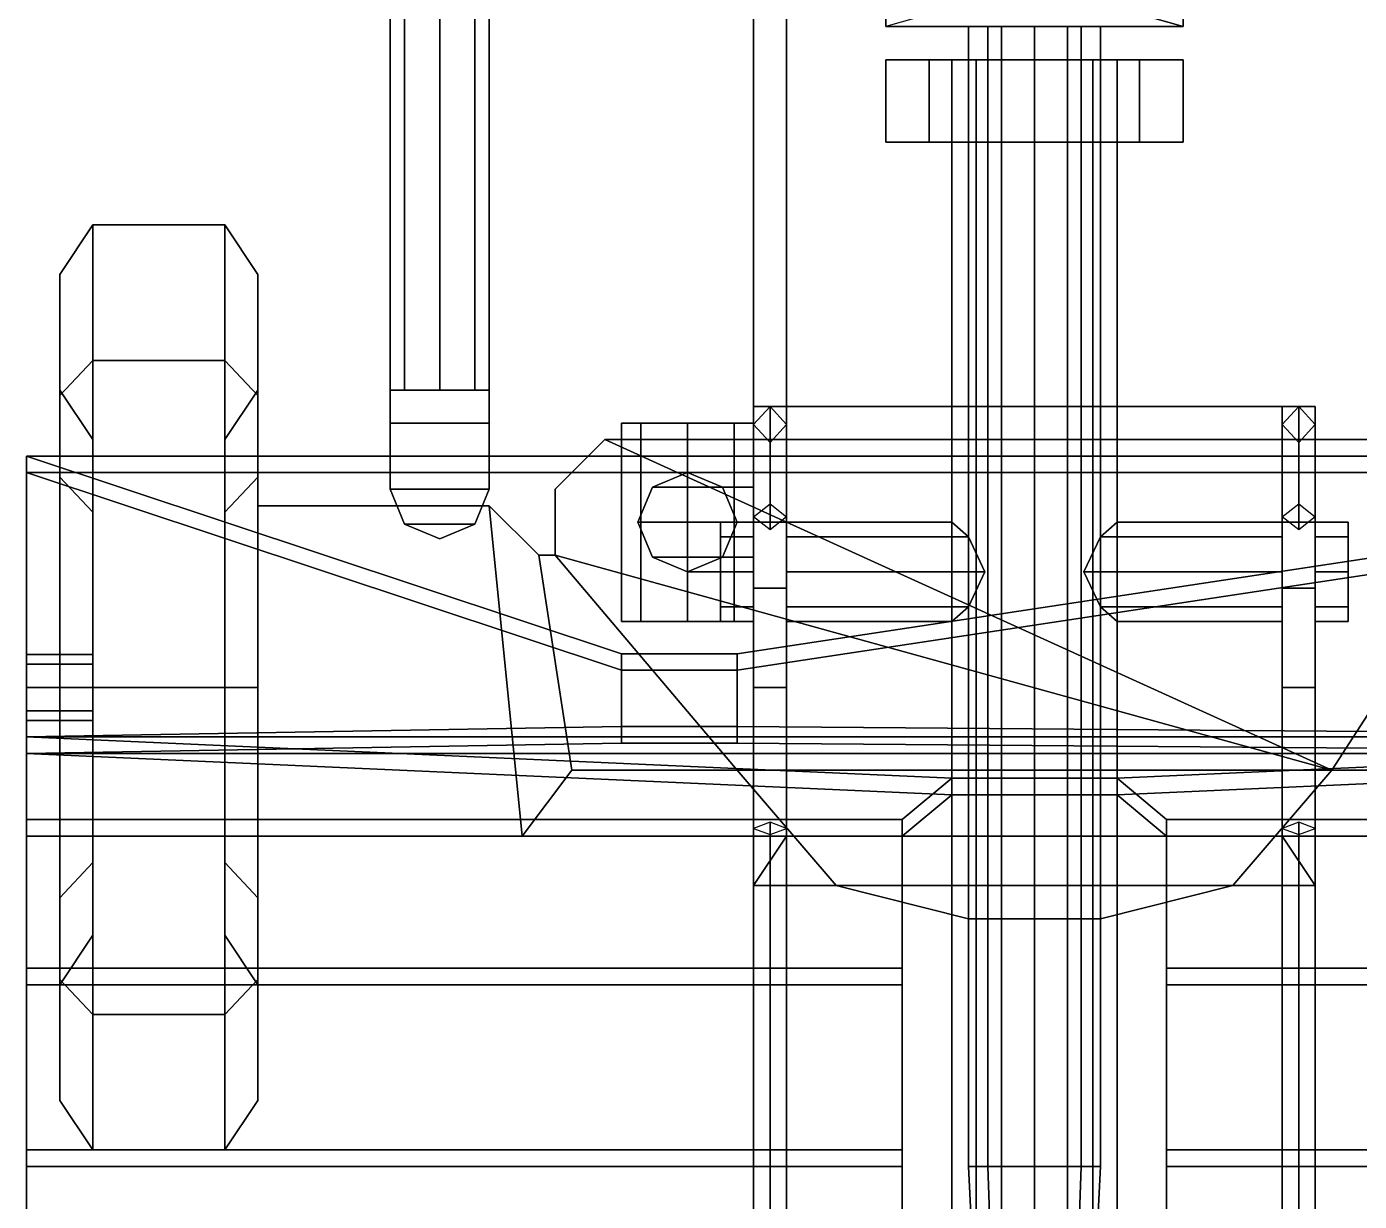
# Model space of a CAD drawing. Header units: millimetres. Extents: x -0.65 to 1, y -1.13 to 8.58.
# Drawn here: x -0.61 to 0.197, y -0.311 to 0.4 of the extents above; entities that cross this region are included whole.
import ezdxf

# ---------------------------------------------------------------- set-up
doc = ezdxf.new("R2010")
doc.units = ezdxf.units.MM
for name, color, linetype in [('gun', 1, 'Continuous'), ('sleeve', 5, 'Continuous'), ('trail2', 3, 'Continuous'), ('turret', 2, 'Continuous'), ('wheels', 2, 'Continuous')]:
    doc.layers.add(name, color=color, linetype=linetype)

msp = doc.modelspace()

# ---------------------------------------------------------------- linework, layer by layer
for points in [[(-0.29, 0.08, 0.24), (-0.29, 0.12, 0.24), (-0.26, 0.15, 0.24), (0.18, -0.05, 0.24)], [(0.18, -0.05, 0.38), (-0.26, 0.15, 0.38), (-0.29, 0.12, 0.38), (-0.29, 0.08, 0.38)], [(-0.26, 0.15, 0.24), (-0.29, 0.12, 0.24), (-0.29, 0.12, 0.38), (-0.26, 0.15, 0.38)], [(0.18, -0.05, 0.38), (0.29, 0.12, 0.38), (0.26, 0.15, 0.38), (-0.26, 0.15, 0.38)], [(-0.26, 0.15, 0.24), (0.26, 0.15, 0.24), (0.29, 0.12, 0.24), (0.18, -0.05, 0.24)], [(0.26, 0.15, 0.24), (-0.26, 0.15, 0.24), (-0.26, 0.15, 0.38), (0.26, 0.15, 0.38)], [(-0.29, 0.12, 0.24), (-0.29, 0.08, 0.24), (-0.29, 0.08, 0.38), (-0.29, 0.12, 0.38)], [(0.28, -0.05, 0.38), (0.29, 0.08, 0.38), (0.29, 0.12, 0.38), (0.18, -0.05, 0.38)], [(0.18, -0.05, 0.24), (0.29, 0.12, 0.24), (0.29, 0.08, 0.24), (0.28, -0.05, 0.24)], [(-0.47, -0.09, 0.24), (-0.47, 0.11, 0.24), (-0.33, 0.11, 0.24), (-0.31, -0.09, 0.24)], [(-0.31, -0.09, 0.38), (-0.33, 0.11, 0.38), (-0.47, 0.11, 0.38), (-0.47, -0.09, 0.38)], [(-0.33, 0.11, 0.24), (-0.47, 0.11, 0.24), (-0.47, 0.11, 0.38), (-0.33, 0.11, 0.38)], [(-0.47, 0.11, 0.24), (-0.47, -0.09, 0.24), (-0.47, -0.09, 0.38), (-0.47, 0.11, 0.38)], [(-0.31, -0.09, 0.24), (-0.33, 0.11, 0.24), (-0.3, 0.08, 0.24), (-0.28, -0.05, 0.24)], [(-0.28, -0.05, 0.38), (-0.3, 0.08, 0.38), (-0.33, 0.11, 0.38), (-0.31, -0.09, 0.38)], [(-0.3, 0.08, 0.24), (-0.33, 0.11, 0.24), (-0.33, 0.11, 0.38), (-0.3, 0.08, 0.38)], [(-0.28, -0.05, 0.24), (-0.3, 0.08, 0.24), (-0.29, 0.08, 0.24), (-0.18, -0.05, 0.24)], [(-0.18, -0.05, 0.38), (-0.29, 0.08, 0.38), (-0.3, 0.08, 0.38), (-0.28, -0.05, 0.38)], [(-0.29, 0.08, 0.24), (-0.3, 0.08, 0.24), (-0.3, 0.08, 0.38), (-0.29, 0.08, 0.38)], [(-0.18, -0.05, 0.24), (-0.29, 0.08, 0.24), (0.18, -0.05, 0.24)], [(0.18, -0.05, 0.38), (0.18, -0.05, 0.38), (-0.29, 0.08, 0.38), (-0.18, -0.05, 0.38)], [(-0.31, -0.09, 0.24), (-0.28, -0.05, 0.24), (-0.28, -0.05, 0.38), (-0.31, -0.09, 0.38)], [(-0.28, -0.05, 0.24), (-0.18, -0.05, 0.24), (-0.18, -0.05, 0.38), (-0.28, -0.05, 0.38)], [(-0.12, -0.12, 0.24), (-0.18, -0.05, 0.24), (0.18, -0.05, 0.24), (0.12, -0.12, 0.24)], [(0.12, -0.12, 0.38), (0.18, -0.05, 0.38), (-0.18, -0.05, 0.38), (-0.12, -0.12, 0.38)], [(-0.18, -0.05, 0.24), (-0.12, -0.12, 0.24), (-0.12, -0.12, 0.38), (-0.18, -0.05, 0.38)], [(0.12, -0.12, 0.24), (0.18, -0.05, 0.24), (0.18, -0.05, 0.38), (0.12, -0.12, 0.38)], [(0.18, -0.05, 0.24), (0.28, -0.05, 0.24), (0.28, -0.05, 0.38), (0.18, -0.05, 0.38)], [(-0.47, -0.09, 0.24), (-0.31, -0.09, 0.24), (-0.31, -0.09, 0.38), (-0.47, -0.09, 0.38)], [(-0.04, -0.14, 0.24), (-0.12, -0.12, 0.24), (0.12, -0.12, 0.24), (0.04, -0.14, 0.24)], [(0.04, -0.14, 0.38), (0.12, -0.12, 0.38), (-0.12, -0.12, 0.38), (-0.04, -0.14, 0.38)], [(-0.12, -0.12, 0.24), (-0.04, -0.14, 0.24), (-0.04, -0.14, 0.38), (-0.12, -0.12, 0.38)], [(0.04, -0.14, 0.24), (0.12, -0.12, 0.24), (0.12, -0.12, 0.38), (0.04, -0.14, 0.38)], [(-0.04, -0.14, 0.24), (0.04, -0.14, 0.24), (0.04, -0.14, 0.38), (-0.04, -0.14, 0.38)]]:
    msp.add_3dface(points)
at = {"layer": 'gun'}
for points in [[(-0.09, 0.56, 0.58), (-0.09, 0.4, 0.48), (-0.09, 0.4, 0.69), (-0.09, 0.51, 0.69)], [(-0.09, 0.56, 0.48), (-0.09, 0.4, 0.48), (-0.09, 0.4, 0.48), (-0.09, 0.56, 0.58)], [(0.09, 0.4, 0.48), (-0.09, 0.4, 0.48), (-0.09, 0.56, 0.48), (0.09, 0.56, 0.48)], [(0.09, 0.56, 0.58), (0.09, 0.51, 0.69), (0.09, 0.4, 0.69), (0.09, 0.4, 0.48)], [(0.09, 0.56, 0.48), (0.09, 0.56, 0.48), (0.09, 0.56, 0.58), (0.09, 0.4, 0.48)], [(0.09, 0.51, 0.69), (0.02, 0.51, 0.69), (0.02, 0.42, 0.69), (0.09, 0.4, 0.69)], [(0.02, 0.42, 0.69), (-0.02, 0.42, 0.69), (-0.09, 0.4, 0.69), (0.09, 0.4, 0.69)], [(0.09, 0.4, 0.69), (-0.09, 0.4, 0.69), (-0.09, 0.4, 0.48), (0.09, 0.4, 0.48)], [(-0.02828, 0.4, 0.62828), (-0.04, 0.4, 0.6), (-0.04, -0.29, 0.6), (-0.02828, -0.29, 0.62828)], [(-0.04, 0.4, 0.6), (-0.02828, 0.4, 0.57172), (-0.02828, -0.29, 0.57172), (-0.04, -0.29, 0.6)], [(0, 0.4, 0.64), (-0.02828, 0.4, 0.62828), (-0.02828, -0.29, 0.62828), (0, -0.29, 0.64)], [(-0.02828, 0.4, 0.57172), (0, 0.4, 0.56), (0, -0.29, 0.56), (-0.02828, -0.29, 0.57172)], [(0, 0.4, 0.53), (-0.02, 0.4, 0.51), (-0.02, -0.54, 0.51), (0, -0.54, 0.53)], [(-0.02, 0.4, 0.51), (0, 0.4, 0.49), (0, -0.54, 0.49), (-0.02, -0.54, 0.51)], [(0.02828, 0.4, 0.62828), (0, 0.4, 0.64), (0, -0.29, 0.64), (0.02828, -0.29, 0.62828)], [(0, 0.4, 0.56), (0.02828, 0.4, 0.57172), (0.02828, -0.29, 0.57172), (0, -0.29, 0.56)], [(0.02, 0.4, 0.51), (0, 0.4, 0.53), (0, -0.54, 0.53), (0.02, -0.54, 0.51)], [(0, 0.4, 0.49), (0.02, 0.4, 0.51), (0.02, -0.54, 0.51), (0, -0.54, 0.49)], [(0.04, 0.4, 0.6), (0.02828, 0.4, 0.62828), (0.02828, -0.29, 0.62828), (0.04, -0.29, 0.6)], [(0.02828, 0.4, 0.57172), (0.04, 0.4, 0.6), (0.04, -0.29, 0.6), (0.02828, -0.29, 0.57172)], [(-0.02121, -0.49, 0.57879), (-0.03, -0.49, 0.6), (-0.04, -0.29, 0.6), (-0.02828, -0.29, 0.57172)], [(-0.03, -0.49, 0.6), (-0.02121, -0.49, 0.62121), (-0.02828, -0.29, 0.62828), (-0.04, -0.29, 0.6)], [(0, -0.49, 0.57), (-0.02121, -0.49, 0.57879), (-0.02828, -0.29, 0.57172), (0, -0.29, 0.56)], [(-0.02121, -0.49, 0.62121), (0, -0.49, 0.63), (0, -0.29, 0.64), (-0.02828, -0.29, 0.62828)], [(0.02121, -0.49, 0.57879), (0, -0.49, 0.57), (0, -0.29, 0.56), (0.02828, -0.29, 0.57172)], [(0, -0.49, 0.63), (0.02121, -0.49, 0.62121), (0.02828, -0.29, 0.62828), (0, -0.29, 0.64)], [(0.03, -0.49, 0.6), (0.02121, -0.49, 0.57879), (0.02828, -0.29, 0.57172), (0.04, -0.29, 0.6)], [(0.02121, -0.49, 0.62121), (0.03, -0.49, 0.6), (0.04, -0.29, 0.6), (0.02828, -0.29, 0.62828)]]:
    msp.add_3dface(points, dxfattribs=at)
at = {"layer": 'sleeve'}
for points in [[(-0.06364, 0.38, 0.66364), (-0.09, 0.38, 0.6), (-0.09, 0.33, 0.6), (-0.06364, 0.33, 0.66364)], [(-0.09, 0.38, 0.6), (-0.06364, 0.38, 0.53636), (-0.06364, 0.33, 0.53636), (-0.09, 0.33, 0.6)], [(-0.06364, 0.38, 0.53636), (-0.09, 0.38, 0.6), (-0.04, 0.38, 0.6), (-0.02828, 0.38, 0.57172)], [(-0.09, 0.38, 0.6), (-0.06364, 0.38, 0.66364), (-0.02828, 0.38, 0.62828), (-0.04, 0.38, 0.6)], [(0, 0.38, 0.69), (-0.06364, 0.38, 0.66364), (-0.06364, 0.33, 0.66364), (0, 0.33, 0.69)], [(-0.06364, 0.38, 0.53636), (-0.05, 0.38, 0.51), (-0.05, 0.33, 0.51), (-0.06364, 0.33, 0.53636)], [(-0.05, 0.38, 0.51), (-0.06364, 0.38, 0.53636), (-0.02828, 0.38, 0.57172), (0, 0.38, 0.56)], [(-0.06364, 0.38, 0.66364), (0, 0.38, 0.69), (0, 0.38, 0.64), (-0.02828, 0.38, 0.62828)], [(-0.05, 0.38, 0.51), (-0.03536, 0.38, 0.47464), (-0.03536, -0.55, 0.47464), (-0.05, -0.55, 0.51)], [(-0.03536, 0.38, 0.47464), (-0.05, 0.38, 0.51), (0.03536, 0.38, 0.47464), (0, 0.38, 0.46)], [(-0.05, 0.38, 0.51), (0, 0.38, 0.56), (0.05, 0.38, 0.51), (0.03536, 0.38, 0.47464)], [(-0.03536, 0.38, 0.47464), (0, 0.38, 0.46), (0, -0.55, 0.46), (-0.03536, -0.55, 0.47464)], [(0, 0.38, 0.46), (0.03536, 0.38, 0.47464), (0.03536, -0.55, 0.47464), (0, -0.55, 0.46)], [(0.06364, 0.38, 0.66364), (0, 0.38, 0.69), (0, 0.33, 0.69), (0.06364, 0.33, 0.66364)], [(0.06364, 0.38, 0.53636), (0.05, 0.38, 0.51), (0, 0.38, 0.56), (0.02828, 0.38, 0.57172)], [(0, 0.38, 0.69), (0.06364, 0.38, 0.66364), (0.02828, 0.38, 0.62828), (0, 0.38, 0.64)], [(0.09, 0.38, 0.6), (0.06364, 0.38, 0.53636), (0.02828, 0.38, 0.57172), (0.04, 0.38, 0.6)], [(0.06364, 0.38, 0.66364), (0.09, 0.38, 0.6), (0.04, 0.38, 0.6), (0.02828, 0.38, 0.62828)], [(0.03536, 0.38, 0.47464), (0.05, 0.38, 0.51), (0.05, -0.55, 0.51), (0.03536, -0.55, 0.47464)], [(0.05, 0.38, 0.51), (0.06364, 0.38, 0.53636), (0.06364, 0.33, 0.53636), (0.05, 0.33, 0.51)], [(0.09, 0.38, 0.6), (0.06364, 0.38, 0.66364), (0.06364, 0.33, 0.66364), (0.09, 0.33, 0.6)], [(0.06364, 0.38, 0.53636), (0.09, 0.38, 0.6), (0.09, 0.33, 0.6), (0.06364, 0.33, 0.53636)], [(-0.06364, 0.33, 0.66364), (-0.09, 0.33, 0.6), (-0.04, 0.33, 0.6), (-0.02828, 0.33, 0.62828)], [(-0.09, 0.33, 0.6), (-0.06364, 0.33, 0.53636), (-0.02828, 0.33, 0.57172), (-0.04, 0.33, 0.6)], [(0, 0.33, 0.69), (-0.06364, 0.33, 0.66364), (-0.02828, 0.33, 0.62828), (0, 0.33, 0.64)], [(-0.03536, 0.33, 0.54536), (-0.03536, 0.33, 0.54536), (-0.02828, 0.33, 0.57172), (-0.06364, 0.33, 0.53636)], [(-0.05, 0.33, 0.51), (-0.05, 0.33, 0.51), (-0.03536, 0.33, 0.54536), (-0.06364, 0.33, 0.53636)], [(-0.03536, 0.33, 0.54536), (-0.05, 0.33, 0.51), (-0.05, -0.55, 0.51), (-0.03536, -0.55, 0.54536)], [(0, 0.33, 0.56), (-0.03536, 0.33, 0.54536), (-0.03536, -0.55, 0.54536), (0, -0.55, 0.56)], [(-0.03536, 0.33, 0.54536), (-0.03536, 0.33, 0.54536), (0, 0.33, 0.56), (-0.02828, 0.33, 0.57172)], [(0.03536, 0.33, 0.54536), (0, 0.33, 0.56), (0, -0.55, 0.56), (0.03536, -0.55, 0.54536)], [(0.06364, 0.33, 0.66364), (0, 0.33, 0.69), (0, 0.33, 0.64), (0.02828, 0.33, 0.62828)], [(0.03536, 0.33, 0.54536), (0.03536, 0.33, 0.54536), (0.02828, 0.33, 0.57172), (0, 0.33, 0.56)], [(0.09, 0.33, 0.6), (0.06364, 0.33, 0.66364), (0.02828, 0.33, 0.62828), (0.04, 0.33, 0.6)], [(0.06364, 0.33, 0.53636), (0.09, 0.33, 0.6), (0.04, 0.33, 0.6), (0.02828, 0.33, 0.57172)], [(0.06364, 0.33, 0.53636), (0.06364, 0.33, 0.53636), (0.02828, 0.33, 0.57172), (0.03536, 0.33, 0.54536)], [(0.05, 0.33, 0.51), (0.03536, 0.33, 0.54536), (0.03536, -0.55, 0.54536), (0.05, -0.55, 0.51)], [(0.05, 0.33, 0.51), (0.05, 0.33, 0.51), (0.06364, 0.33, 0.53636), (0.03536, 0.33, 0.54536)], [(-0.17, 0.09121, 0.53121), (-0.17, 0.1, 0.51), (-0.19, 0.1, 0.51), (-0.19, 0.09121, 0.53121)], [(-0.17, 0.1, 0.51), (-0.17, 0.09121, 0.48879), (-0.19, 0.09121, 0.48879), (-0.19, 0.1, 0.51)], [(-0.19, 0.09121, 0.48879), (-0.19, 0.07, 0.54), (-0.19, 0.09121, 0.53121), (-0.19, 0.1, 0.51)], [(-0.04, 0.09121, 0.53121), (-0.05, 0.1, 0.51), (-0.15, 0.1, 0.51), (-0.15, 0.09121, 0.53121)], [(-0.05, 0.1, 0.51), (-0.04, 0.09121, 0.48879), (-0.15, 0.09121, 0.48879), (-0.15, 0.1, 0.51)], [(0.05, 0.1, 0.51), (0.04, 0.09121, 0.53121), (0.15, 0.09121, 0.53121), (0.15, 0.1, 0.51)], [(0.04, 0.09121, 0.48879), (0.05, 0.1, 0.51), (0.15, 0.1, 0.51), (0.15, 0.09121, 0.48879)], [(0.17, 0.1, 0.51), (0.17, 0.09121, 0.53121), (0.19, 0.09121, 0.53121), (0.19, 0.1, 0.51)], [(0.17, 0.09121, 0.48879), (0.17, 0.1, 0.51), (0.19, 0.1, 0.51), (0.19, 0.09121, 0.48879)], [(0.19, 0.09121, 0.53121), (0.19, 0.07, 0.48), (0.19, 0.09121, 0.48879), (0.19, 0.1, 0.51)], [(-0.17, 0.07, 0.54), (-0.17, 0.09121, 0.53121), (-0.19, 0.09121, 0.53121), (-0.19, 0.07, 0.54)], [(-0.17, 0.09121, 0.48879), (-0.17, 0.07, 0.48), (-0.19, 0.07, 0.48), (-0.19, 0.09121, 0.48879)], [(-0.19, 0.07, 0.48), (-0.19, 0.04879, 0.53121), (-0.19, 0.07, 0.54), (-0.19, 0.09121, 0.48879)], [(-0.03, 0.07, 0.54), (-0.04, 0.09121, 0.53121), (-0.15, 0.09121, 0.53121), (-0.15, 0.07, 0.54)], [(-0.04, 0.09121, 0.48879), (-0.03, 0.07, 0.48), (-0.15, 0.07, 0.48), (-0.15, 0.09121, 0.48879)], [(0.04, 0.09121, 0.53121), (0.03, 0.07, 0.54), (0.15, 0.07, 0.54), (0.15, 0.09121, 0.53121)], [(0.03, 0.07, 0.48), (0.04, 0.09121, 0.48879), (0.15, 0.09121, 0.48879), (0.15, 0.07, 0.48)], [(0.17, 0.09121, 0.53121), (0.17, 0.07, 0.54), (0.19, 0.07, 0.54), (0.19, 0.09121, 0.53121)], [(0.17, 0.07, 0.48), (0.17, 0.09121, 0.48879), (0.19, 0.09121, 0.48879), (0.19, 0.07, 0.48)], [(0.19, 0.07, 0.54), (0.19, 0.04879, 0.48879), (0.19, 0.07, 0.48), (0.19, 0.09121, 0.53121)], [(-0.17, 0.04879, 0.53121), (-0.17, 0.07, 0.54), (-0.19, 0.07, 0.54), (-0.19, 0.04879, 0.53121)], [(-0.17, 0.07, 0.48), (-0.17, 0.04879, 0.48879), (-0.19, 0.04879, 0.48879), (-0.19, 0.07, 0.48)], [(-0.19, 0.04879, 0.48879), (-0.19, 0.04, 0.51), (-0.19, 0.04879, 0.53121), (-0.19, 0.07, 0.48)], [(-0.04, 0.04879, 0.53121), (-0.03, 0.07, 0.54), (-0.15, 0.07, 0.54), (-0.15, 0.04879, 0.53121)], [(-0.03, 0.07, 0.48), (-0.04, 0.04879, 0.48879), (-0.15, 0.04879, 0.48879), (-0.15, 0.07, 0.48)], [(0.03, 0.07, 0.54), (0.04, 0.04879, 0.53121), (0.15, 0.04879, 0.53121), (0.15, 0.07, 0.54)], [(0.04, 0.04879, 0.48879), (0.03, 0.07, 0.48), (0.15, 0.07, 0.48), (0.15, 0.04879, 0.48879)], [(0.17, 0.07, 0.54), (0.17, 0.04879, 0.53121), (0.19, 0.04879, 0.53121), (0.19, 0.07, 0.54)], [(0.17, 0.04879, 0.48879), (0.17, 0.07, 0.48), (0.19, 0.07, 0.48), (0.19, 0.04879, 0.48879)], [(0.19, 0.04879, 0.53121), (0.19, 0.04, 0.51), (0.19, 0.04879, 0.48879), (0.19, 0.07, 0.54)], [(-0.17, 0.04, 0.51), (-0.17, 0.04879, 0.53121), (-0.19, 0.04879, 0.53121), (-0.19, 0.04, 0.51)], [(-0.17, 0.04879, 0.48879), (-0.17, 0.04, 0.51), (-0.19, 0.04, 0.51), (-0.19, 0.04879, 0.48879)], [(-0.05, 0.04, 0.51), (-0.04, 0.04879, 0.53121), (-0.15, 0.04879, 0.53121), (-0.15, 0.04, 0.51)], [(-0.04, 0.04879, 0.48879), (-0.05, 0.04, 0.51), (-0.15, 0.04, 0.51), (-0.15, 0.04879, 0.48879)], [(0.04, 0.04879, 0.53121), (0.05, 0.04, 0.51), (0.15, 0.04, 0.51), (0.15, 0.04879, 0.53121)], [(0.05, 0.04, 0.51), (0.04, 0.04879, 0.48879), (0.15, 0.04879, 0.48879), (0.15, 0.04, 0.51)], [(0.17, 0.04879, 0.53121), (0.17, 0.04, 0.51), (0.19, 0.04, 0.51), (0.19, 0.04879, 0.53121)], [(0.17, 0.04, 0.51), (0.17, 0.04879, 0.48879), (0.19, 0.04879, 0.48879), (0.19, 0.04, 0.51)]]:
    msp.add_3dface(points, dxfattribs=at)
at = {"layer": 'trail2'}
for points in [[(-0.39, 1.77, 0.31), (-0.38121, 1.77, 0.28879), (-0.38121, 0.18, 0.28879), (-0.39, 0.18, 0.31)], [(-0.38121, 1.77, 0.33121), (-0.39, 1.77, 0.31), (-0.39, 0.18, 0.31), (-0.38121, 0.18, 0.33121)], [(-0.38121, 1.77, 0.28879), (-0.36, 1.77, 0.28), (-0.36, 0.18, 0.28), (-0.38121, 0.18, 0.28879)], [(-0.36, 1.77, 0.34), (-0.38121, 1.77, 0.33121), (-0.38121, 0.18, 0.33121), (-0.36, 0.18, 0.34)], [(-0.36, 1.77, 0.28), (-0.33879, 1.77, 0.28879), (-0.33879, 0.18, 0.28879), (-0.36, 0.18, 0.28)], [(-0.33879, 1.77, 0.33121), (-0.36, 1.77, 0.34), (-0.36, 0.18, 0.34), (-0.33879, 0.18, 0.33121)], [(-0.33879, 1.77, 0.28879), (-0.33, 1.77, 0.31), (-0.33, 0.18, 0.31), (-0.33879, 0.18, 0.28879)], [(-0.33, 1.77, 0.31), (-0.33879, 1.77, 0.33121), (-0.33879, 0.18, 0.33121), (-0.33, 0.18, 0.31)], [(-0.39, 0.18, 0.26), (-0.39, 0.18, 0.36), (-0.33, 0.18, 0.36), (-0.33, 0.18, 0.26)], [(-0.39, 0.16, 0.28), (-0.39, 0.16, 0.34), (-0.39, 0.18, 0.36), (-0.39, 0.18, 0.26)], [(-0.39, 0.16, 0.34), (-0.39, 0.12, 0.34), (-0.39, 0.12, 0.36), (-0.39, 0.18, 0.36)], [(-0.39, 0.18, 0.36), (-0.39, 0.12, 0.36), (-0.33, 0.12, 0.36), (-0.33, 0.18, 0.36)], [(-0.39, 0.12, 0.28), (-0.39, 0.16, 0.28), (-0.39, 0.18, 0.26), (-0.39, 0.12, 0.26)], [(-0.33, 0.18, 0.26), (-0.33, 0.12, 0.26), (-0.39, 0.12, 0.26), (-0.39, 0.18, 0.26)], [(-0.33, 0.16, 0.34), (-0.33, 0.16, 0.28), (-0.33, 0.18, 0.26), (-0.33, 0.18, 0.36)], [(-0.33, 0.12, 0.34), (-0.33, 0.16, 0.34), (-0.33, 0.18, 0.36), (-0.33, 0.12, 0.36)], [(-0.33, 0.16, 0.28), (-0.33, 0.12, 0.28), (-0.33, 0.12, 0.26), (-0.33, 0.18, 0.26)], [(-0.39, 0.16, 0.34), (-0.39, 0.16, 0.28), (-0.33, 0.16, 0.28), (-0.33, 0.16, 0.34)], [(-0.39, 0.16, 0.28), (-0.39, 0.12, 0.28), (-0.33, 0.12, 0.28), (-0.33, 0.16, 0.28)], [(-0.39, 0.12, 0.28), (-0.38121, 0.09879, 0.28), (-0.33879, 0.09879, 0.28), (-0.33, 0.12, 0.28)], [(-0.39, 0.12, 0.34), (-0.38121, 0.09879, 0.34), (-0.38121, 0.09879, 0.36), (-0.39, 0.12, 0.36)], [(-0.39, 0.12, 0.36), (-0.38121, 0.09879, 0.36), (-0.33879, 0.09879, 0.36), (-0.33, 0.12, 0.36)], [(-0.38121, 0.09879, 0.28), (-0.39, 0.12, 0.28), (-0.39, 0.12, 0.26), (-0.38121, 0.09879, 0.26)], [(-0.33, 0.12, 0.26), (-0.33879, 0.09879, 0.26), (-0.38121, 0.09879, 0.26), (-0.39, 0.12, 0.26)], [(-0.33879, 0.09879, 0.34), (-0.33, 0.12, 0.34), (-0.33, 0.12, 0.36), (-0.33879, 0.09879, 0.36)], [(-0.33, 0.12, 0.28), (-0.33879, 0.09879, 0.28), (-0.33879, 0.09879, 0.26), (-0.33, 0.12, 0.26)], [(-0.38121, 0.09879, 0.28), (-0.36, 0.09, 0.28), (-0.36, 0.09, 0.28), (-0.33879, 0.09879, 0.28)], [(-0.38121, 0.09879, 0.34), (-0.36, 0.09, 0.34), (-0.36, 0.09, 0.36), (-0.38121, 0.09879, 0.36)], [(-0.38121, 0.09879, 0.36), (-0.36, 0.09, 0.36), (-0.36, 0.09, 0.36), (-0.33879, 0.09879, 0.36)], [(-0.36, 0.09, 0.28), (-0.38121, 0.09879, 0.28), (-0.38121, 0.09879, 0.26), (-0.36, 0.09, 0.26)], [(-0.33879, 0.09879, 0.26), (-0.36, 0.09, 0.26), (-0.36, 0.09, 0.26), (-0.38121, 0.09879, 0.26)], [(-0.36, 0.09, 0.34), (-0.33879, 0.09879, 0.34), (-0.33879, 0.09879, 0.36), (-0.36, 0.09, 0.36)], [(-0.33879, 0.09879, 0.28), (-0.36, 0.09, 0.28), (-0.36, 0.09, 0.26), (-0.33879, 0.09879, 0.26)]]:
    msp.add_3dface(points, dxfattribs=at)
at = {"layer": 'turret'}
for points in [[(-0.17, 0.54, 0.64), (-0.17, 0.54, 0.61), (-0.17, 0.17, 0.61), (-0.17, 0.17, 0.64)], [(-0.15, 0.54, 0.64), (-0.17, 0.54, 0.64), (-0.17, 0.17, 0.64), (-0.15, 0.17, 0.64)], [(-0.15, 0.54, 0.61), (-0.15, 0.54, 0.64), (-0.15, 0.17, 0.64), (-0.15, 0.17, 0.61)], [(-0.15, 0.17, 0.41), (-0.17, 0.17, 0.38), (-0.17, 0.17, 0.61), (-0.15, 0.17, 0.61)], [(-0.15, 0.17, 0.64), (-0.17, 0.17, 0.64), (-0.17, 0.1, 0.67), (-0.15, 0.1, 0.67)], [(0.17, 0.17, 0.38), (-0.17, 0.17, 0.38), (-0.15, 0.17, 0.41), (0.15, 0.17, 0.41)], [(-0.17, 0.1, 0.67), (-0.17, 0.17, 0.64), (-0.17, 0, 0.63), (-0.17, 0.06, 0.67)], [(-0.17, 0.17, 0.64), (-0.17, 0.17, 0.38), (-0.17, -0.09, 0.41), (-0.17, 0, 0.63)], [(-0.17, -0.09, 0.41), (-0.17, 0.17, 0.38), (-0.17, -0.12, 0.38), (-0.17, -0.12, 0.41)], [(-0.16, 0.17, 0.64), (-0.17, 0.15918, 0.64464), (-0.17, 0.10324, 0.96162), (-0.16, 0.11105, 0.97403)], [(-0.15, 0.15918, 0.64464), (-0.16, 0.17, 0.64), (-0.16, 0.11105, 0.97403), (-0.15, 0.10324, 0.96162)], [(0.15, 0.17, 0.41), (-0.15, 0.17, 0.41), (-0.15, -0.09, 0.41), (0.15, -0.09, 0.41)], [(-0.15, -0.09, 0.41), (-0.15, 0.17, 0.41), (-0.15, 0.17, 0.64), (-0.15, 0, 0.63)], [(-0.15, 0, 0.63), (-0.15, 0.17, 0.64), (-0.15, 0.1, 0.67), (-0.15, 0.06, 0.67)], [(0.17, 0.17, 0.64), (0.15, 0.17, 0.64), (0.15, 0.1, 0.67), (0.17, 0.1, 0.67)], [(0.17, 0.17, 0.38), (0.15, 0.17, 0.41), (0.15, 0.17, 0.64), (0.17, 0.17, 0.64)], [(0.15, 0.17, 0.64), (0.15, 0.17, 0.41), (0.15, -0.09, 0.41), (0.15, 0, 0.63)], [(0.15, 0.1, 0.67), (0.15, 0.17, 0.64), (0.15, 0, 0.63), (0.15, 0.06, 0.67)], [(0.16, 0.17, 0.64), (0.15, 0.15918, 0.64464), (0.15, 0.10324, 0.96162), (0.16, 0.11105, 0.97403)], [(0.17, 0.15918, 0.64464), (0.16, 0.17, 0.64), (0.16, 0.11105, 0.97403), (0.17, 0.10324, 0.96162)], [(0.17, 0, 0.63), (0.17, 0.17, 0.64), (0.17, 0.1, 0.67), (0.17, 0.06, 0.67)], [(0.17, -0.09, 0.41), (0.17, 0.17, 0.38), (0.17, 0.17, 0.64), (0.17, 0, 0.63)], [(0.17, 0.17, 0.38), (0.17, -0.09, 0.41), (0.17, -0.12, 0.41), (0.17, -0.12, 0.38)], [(-0.23828, 0.16, 0.81828), (-0.25, 0.16, 0.79), (-0.25, 0.04, 0.79), (-0.23828, 0.04, 0.81828)], [(-0.25, 0.16, 0.79), (-0.23828, 0.16, 0.76172), (-0.23828, 0.04, 0.76172), (-0.25, 0.04, 0.79)], [(-0.18172, 0.16, 0.81828), (-0.25, 0.16, 0.79), (-0.23828, 0.16, 0.81828), (-0.21, 0.16, 0.83)], [(-0.17, 0.16, 0.79), (-0.23828, 0.16, 0.76172), (-0.25, 0.16, 0.79), (-0.18172, 0.16, 0.81828)], [(-0.21, 0.16, 0.83), (-0.23828, 0.16, 0.81828), (-0.23828, 0.04, 0.81828), (-0.21, 0.04, 0.83)], [(-0.23828, 0.16, 0.76172), (-0.21, 0.16, 0.75), (-0.21, 0.04, 0.75), (-0.23828, 0.04, 0.76172)], [(-0.18172, 0.16, 0.76172), (-0.21, 0.16, 0.75), (-0.23828, 0.16, 0.76172), (-0.17, 0.16, 0.79)], [(-0.18172, 0.16, 0.81828), (-0.21, 0.16, 0.83), (-0.21, 0.04, 0.83), (-0.18172, 0.04, 0.81828)], [(-0.21, 0.16, 0.75), (-0.18172, 0.16, 0.76172), (-0.18172, 0.04, 0.76172), (-0.21, 0.04, 0.75)], [(-0.17, 0.16, 0.79), (-0.18172, 0.16, 0.81828), (-0.18172, 0.04, 0.81828), (-0.17, 0.04, 0.79)], [(-0.18172, 0.16, 0.76172), (-0.17, 0.16, 0.79), (-0.17, 0.04, 0.79), (-0.18172, 0.04, 0.76172)], [(-0.17, 0.15918, 0.64464), (-0.16, 0.14836, 0.64927), (-0.16, 0.09543, 0.94922), (-0.17, 0.10324, 0.96162)], [(-0.16, 0.14836, 0.64927), (-0.15, 0.15918, 0.64464), (-0.15, 0.10324, 0.96162), (-0.16, 0.09543, 0.94922)], [(0.15, 0.15918, 0.64464), (0.16, 0.14836, 0.64927), (0.16, 0.09543, 0.94922), (0.15, 0.10324, 0.96162)], [(0.16, 0.14836, 0.64927), (0.17, 0.15918, 0.64464), (0.17, 0.10324, 0.96162), (0.16, 0.09543, 0.94922)], [(0.61, 0.13, 1.02), (0.61, 0.14, 1.02), (-0.61, 0.14, 1.02), (-0.61, 0.13, 1.02)], [(0.61, 0.14, 1.02), (-0.18, 0.02037, 0.83), (-0.25, 0.02037, 0.83), (-0.61, 0.14, 1.02)], [(-0.25, -0.0237, 0.76), (-0.61, -0.03, 0.75), (-0.61, 0.14, 1.02), (-0.25, 0.02037, 0.83)], [(-0.61, 0.13, 1.02), (-0.61, 0.14, 1.02), (-0.61, -0.03, 0.75), (-0.61, -0.04, 0.75)], [(-0.18, 0.02037, 0.83), (0.61, 0.14, 1.02), (0.61, -0.03, 0.75), (-0.18, -0.0237, 0.76)], [(-0.18, 0.01037, 0.83), (0.61, 0.13, 1.02), (-0.61, 0.13, 1.02), (-0.25, 0.01037, 0.83)], [(-0.61, -0.04, 0.75), (-0.25, -0.0337, 0.76), (-0.25, 0.01037, 0.83), (-0.61, 0.13, 1.02)], [(-0.21, 0.13, 0.56), (-0.23121, 0.12121, 0.53879), (-0.23121, 0.12121, 0.79), (-0.21, 0.13, 0.75)], [(-0.17, 0.13, 0.56), (-0.17, 0.12121, 0.53879), (-0.23121, 0.12121, 0.53879), (-0.21, 0.13, 0.56)], [(-0.18879, 0.12121, 0.58121), (-0.21, 0.13, 0.56), (-0.21, 0.13, 0.75), (-0.18879, 0.12121, 0.79)], [(-0.17, 0.12121, 0.58121), (-0.17, 0.13, 0.56), (-0.21, 0.13, 0.56), (-0.18879, 0.12121, 0.58121)], [(0.61, 0.13, 1.02), (-0.18, 0.01037, 0.83), (-0.18, -0.0337, 0.76), (0.61, -0.04, 0.75)], [(-0.23121, 0.12121, 0.53879), (-0.24, 0.1, 0.53), (-0.24, 0.1, 0.79), (-0.23121, 0.12121, 0.79)], [(-0.17, 0.12121, 0.53879), (-0.17, 0.1, 0.53), (-0.24, 0.1, 0.53), (-0.23121, 0.12121, 0.53879)], [(-0.18, 0.1, 0.59), (-0.18879, 0.12121, 0.58121), (-0.18879, 0.12121, 0.79), (-0.18, 0.1, 0.79)], [(-0.17, 0.1, 0.59), (-0.17, 0.12121, 0.58121), (-0.18879, 0.12121, 0.58121), (-0.18, 0.1, 0.59)], [(-0.24, 0.1, 0.53), (-0.23121, 0.07879, 0.53879), (-0.23121, 0.07879, 0.79), (-0.24, 0.1, 0.79)], [(-0.17, 0.1, 0.53), (-0.17, 0.07879, 0.53879), (-0.23121, 0.07879, 0.53879), (-0.24, 0.1, 0.53)], [(-0.18879, 0.07879, 0.58121), (-0.18, 0.1, 0.59), (-0.18, 0.1, 0.79), (-0.18879, 0.07879, 0.79)], [(-0.17, 0.07879, 0.58121), (-0.17, 0.1, 0.59), (-0.18, 0.1, 0.59), (-0.18879, 0.07879, 0.58121)], [(-0.15, 0.1, 0.67), (-0.17, 0.1, 0.67), (-0.17, 0.06, 0.67), (-0.15, 0.06, 0.67)], [(0.17, 0.1, 0.67), (0.15, 0.1, 0.67), (0.15, 0.06, 0.67), (0.17, 0.06, 0.67)], [(-0.23121, 0.07879, 0.53879), (-0.21, 0.07, 0.56), (-0.21, 0.07, 0.75), (-0.23121, 0.07879, 0.79)], [(-0.17, 0.07879, 0.53879), (-0.17, 0.07, 0.56), (-0.21, 0.07, 0.56), (-0.23121, 0.07879, 0.53879)], [(-0.21, 0.07, 0.56), (-0.18879, 0.07879, 0.58121), (-0.18879, 0.07879, 0.79), (-0.21, 0.07, 0.75)], [(-0.17, 0.07, 0.56), (-0.17, 0.07879, 0.58121), (-0.18879, 0.07879, 0.58121), (-0.21, 0.07, 0.56)], [(-0.15, 0.06, 0.67), (-0.17, 0.06, 0.67), (-0.17, 0, 0.63), (-0.15, 0, 0.63)], [(0.17, 0.06, 0.67), (0.15, 0.06, 0.67), (0.15, 0, 0.63), (0.17, 0, 0.63)], [(-0.17, 0.04, 0.79), (-0.23828, 0.04, 0.81828), (-0.25, 0.04, 0.79), (-0.18172, 0.04, 0.76172)], [(-0.18172, 0.04, 0.76172), (-0.25, 0.04, 0.79), (-0.23828, 0.04, 0.76172), (-0.21, 0.04, 0.75)], [(-0.18172, 0.04, 0.81828), (-0.21, 0.04, 0.83), (-0.23828, 0.04, 0.81828), (-0.17, 0.04, 0.79)], [(-0.25, 0.01037, 0.83), (-0.25, 0.02037, 0.83), (-0.18, 0.02037, 0.83), (-0.18, 0.01037, 0.83)], [(-0.25, -0.0337, 0.76), (-0.25, -0.0237, 0.76), (-0.25, 0.02037, 0.83), (-0.25, 0.01037, 0.83)], [(-0.18, 0.01037, 0.83), (-0.18, 0.02037, 0.83), (-0.18, -0.0237, 0.76), (-0.18, -0.0337, 0.76)], [(-0.15, 0, 0.63), (-0.17, 0, 0.63), (-0.17, -0.09, 0.41), (-0.15, -0.09, 0.41)], [(0.17, 0, 0.63), (0.15, 0, 0.63), (0.15, -0.09, 0.41), (0.17, -0.09, 0.41)], [(-0.18, -0.0237, 0.76), (0.61, -0.03, 0.75), (-0.61, -0.03, 0.75), (-0.25, -0.0237, 0.76)], [(-0.18, -0.0337, 0.76), (-0.18, -0.0237, 0.76), (-0.25, -0.0237, 0.76), (-0.25, -0.0337, 0.76)], [(0.61, -0.03, 0.75), (0.05, -0.055, 0.73), (-0.05, -0.055, 0.73), (-0.61, -0.03, 0.75)], [(-0.05, -0.055, 0.73), (-0.08, -0.08, 0.71), (-0.61, -0.08, 0.71), (-0.61, -0.03, 0.75)], [(-0.61, -0.04, 0.75), (-0.61, -0.03, 0.75), (-0.61, -0.08, 0.71), (-0.61, -0.09, 0.71)], [(0.61, -0.03, 0.75), (0.61, -0.08, 0.71), (0.08, -0.08, 0.71), (0.05, -0.055, 0.73)], [(0.61, -0.04, 0.75), (-0.18, -0.0337, 0.76), (-0.25, -0.0337, 0.76), (-0.61, -0.04, 0.75)], [(0.05, -0.065, 0.73), (0.61, -0.04, 0.75), (-0.61, -0.04, 0.75), (-0.05, -0.065, 0.73)], [(-0.08, -0.09, 0.71), (-0.05, -0.065, 0.73), (-0.61, -0.04, 0.75), (-0.61, -0.09, 0.71)], [(0.61, -0.09, 0.71), (0.61, -0.04, 0.75), (0.05, -0.065, 0.73), (0.08, -0.09, 0.71)], [(-0.08, -0.09, 0.71), (-0.08, -0.08, 0.71), (-0.05, -0.055, 0.73), (-0.05, -0.065, 0.73)], [(-0.05, -0.065, 0.73), (-0.05, -0.055, 0.73), (0.05, -0.055, 0.73), (0.05, -0.065, 0.73)], [(0.05, -0.065, 0.73), (0.05, -0.055, 0.73), (0.08, -0.08, 0.71), (0.08, -0.09, 0.71)], [(-0.61, -0.09, 0.71), (-0.61, -0.08, 0.71), (-0.61, -0.17, 0.67), (-0.61, -0.18, 0.67)], [(-0.08, -0.08, 0.71), (-0.08, -0.17, 0.67), (-0.61, -0.17, 0.67), (-0.61, -0.08, 0.71)], [(-0.08, -0.18, 0.67), (-0.08, -0.17, 0.67), (-0.08, -0.08, 0.71), (-0.08, -0.09, 0.71)], [(0.08, -0.09, 0.71), (0.08, -0.08, 0.71), (0.08, -0.17, 0.67), (0.08, -0.18, 0.67)], [(0.61, -0.08, 0.71), (0.61, -0.17, 0.67), (0.08, -0.17, 0.67), (0.08, -0.08, 0.71)], [(-0.16, -0.08164, 0.43043), (-0.17, -0.08533, 0.42141), (-0.17, -0.41048, 0.50748), (-0.16, -0.40096, 0.51496)], [(-0.17, -0.08533, 0.42141), (-0.16, -0.08902, 0.41239), (-0.16, -0.42, 0.5), (-0.17, -0.41048, 0.50748)], [(-0.15, -0.08533, 0.42141), (-0.16, -0.08164, 0.43043), (-0.16, -0.40096, 0.51496), (-0.15, -0.41048, 0.50748)], [(-0.16, -0.08902, 0.41239), (-0.15, -0.08533, 0.42141), (-0.15, -0.41048, 0.50748), (-0.16, -0.42, 0.5)], [(0.16, -0.08164, 0.43043), (0.15, -0.08533, 0.42141), (0.15, -0.41048, 0.50748), (0.16, -0.40096, 0.51496)], [(0.15, -0.08533, 0.42141), (0.16, -0.08902, 0.41239), (0.16, -0.42, 0.5), (0.15, -0.41048, 0.50748)], [(0.17, -0.08533, 0.42141), (0.16, -0.08164, 0.43043), (0.16, -0.40096, 0.51496), (0.17, -0.41048, 0.50748)], [(0.16, -0.08902, 0.41239), (0.17, -0.08533, 0.42141), (0.17, -0.41048, 0.50748), (0.16, -0.42, 0.5)], [(-0.08, -0.18, 0.67), (-0.08, -0.09, 0.71), (-0.61, -0.09, 0.71), (-0.61, -0.18, 0.67)], [(0.15, -0.09, 0.41), (-0.15, -0.09, 0.41), (-0.17, -0.12, 0.41), (0.17, -0.12, 0.41)], [(-0.15, -0.09, 0.41), (-0.17, -0.09, 0.41), (-0.17, -0.12, 0.41)], [(0.61, -0.18, 0.67), (0.61, -0.09, 0.71), (0.08, -0.09, 0.71), (0.08, -0.18, 0.67)], [(0.17, -0.09, 0.41), (0.15, -0.09, 0.41), (0.17, -0.12, 0.41)], [(0.17, -0.12, 0.41), (-0.17, -0.12, 0.41), (-0.17, -0.12, 0.38), (0.17, -0.12, 0.38)], [(-0.61, -0.18, 0.67), (-0.61, -0.17, 0.67), (-0.61, -0.28, 0.61), (-0.61, -0.29, 0.61)], [(-0.08, -0.17, 0.67), (-0.08, -0.28, 0.61), (-0.61, -0.28, 0.61), (-0.61, -0.17, 0.67)], [(-0.08, -0.29, 0.61), (-0.08, -0.28, 0.61), (-0.08, -0.17, 0.67), (-0.08, -0.18, 0.67)], [(0.08, -0.18, 0.67), (0.08, -0.17, 0.67), (0.08, -0.28, 0.61), (0.08, -0.29, 0.61)], [(0.61, -0.17, 0.67), (0.61, -0.28, 0.61), (0.08, -0.28, 0.61), (0.08, -0.17, 0.67)], [(-0.08, -0.29, 0.61), (-0.08, -0.18, 0.67), (-0.61, -0.18, 0.67), (-0.61, -0.29, 0.61)], [(0.61, -0.29, 0.61), (0.61, -0.18, 0.67), (0.08, -0.18, 0.67), (0.08, -0.29, 0.61)], [(-0.61, -0.29, 0.61), (-0.61, -0.28, 0.61), (-0.61, -0.42, 0.5), (-0.61, -0.43, 0.5)], [(-0.08, -0.28, 0.61), (-0.08, -0.42, 0.5), (-0.61, -0.42, 0.5), (-0.61, -0.28, 0.61)], [(-0.08, -0.43, 0.5), (-0.08, -0.42, 0.5), (-0.08, -0.28, 0.61), (-0.08, -0.29, 0.61)], [(0.08, -0.29, 0.61), (0.08, -0.28, 0.61), (0.08, -0.42, 0.5), (0.08, -0.43, 0.5)], [(0.61, -0.28, 0.61), (0.61, -0.42, 0.5), (0.08, -0.42, 0.5), (0.08, -0.28, 0.61)], [(-0.08, -0.43, 0.5), (-0.08, -0.29, 0.61), (-0.61, -0.29, 0.61), (-0.61, -0.43, 0.5)], [(0.61, -0.43, 0.5), (0.61, -0.29, 0.61), (0.08, -0.29, 0.61), (0.08, -0.43, 0.5)]]:
    msp.add_3dface(points, dxfattribs=at)
at = {"layer": 'wheels'}
for points in [[(-0.57, 0.19799, 0.49799), (-0.57, 0.28, 0.3), (-0.59, 0.25, 0.3), (-0.59, 0.17678, 0.47678)], [(-0.57, 0.28, 0.3), (-0.57, 0.19799, 0.10201), (-0.59, 0.17678, 0.12322), (-0.59, 0.25, 0.3)], [(-0.49, 0.19799, 0.49799), (-0.49, 0.28, 0.3), (-0.57, 0.28, 0.3), (-0.57, 0.19799, 0.49799)], [(-0.49, 0.28, 0.3), (-0.49, 0.19799, 0.10201), (-0.57, 0.19799, 0.10201), (-0.57, 0.28, 0.3)], [(-0.49, 0.28, 0.3), (-0.49, 0.19799, 0.49799), (-0.47, 0.17678, 0.47678), (-0.47, 0.25, 0.3)], [(-0.49, 0.19799, 0.10201), (-0.49, 0.28, 0.3), (-0.47, 0.25, 0.3), (-0.47, 0.17678, 0.12322)], [(-0.59, 0.17678, 0.47678), (-0.59, 0.25, 0.3), (-0.59, 0.18, 0.3), (-0.59, 0.12728, 0.42728)], [(-0.59, 0.25, 0.3), (-0.59, 0.17678, 0.12322), (-0.59, 0.12728, 0.17272), (-0.59, 0.18, 0.3)], [(-0.47, 0.25, 0.3), (-0.47, 0.17678, 0.47678), (-0.47, 0.12728, 0.42728), (-0.47, 0.18, 0.3)], [(-0.47, 0.17678, 0.12322), (-0.47, 0.25, 0.3), (-0.47, 0.18, 0.3), (-0.47, 0.12728, 0.17272)], [(-0.57, 0, 0.58), (-0.57, 0.19799, 0.49799), (-0.59, 0.17678, 0.47678), (-0.59, 0, 0.55)], [(-0.57, 0.19799, 0.10201), (-0.57, 0, 0.02), (-0.59, 0, 0.05), (-0.59, 0.17678, 0.12322)], [(-0.49, 0, 0.58), (-0.49, 0.19799, 0.49799), (-0.57, 0.19799, 0.49799), (-0.57, 0, 0.58)], [(-0.49, 0.19799, 0.10201), (-0.49, 0, 0.02), (-0.57, 0, 0.02), (-0.57, 0.19799, 0.10201)], [(-0.49, 0.19799, 0.49799), (-0.49, 0, 0.58), (-0.47, 0, 0.55), (-0.47, 0.17678, 0.47678)], [(-0.49, 0, 0.02), (-0.49, 0.19799, 0.10201), (-0.47, 0.17678, 0.12322), (-0.47, 0, 0.05)], [(-0.59, 0.12728, 0.42728), (-0.59, 0.18, 0.3), (-0.57, 0.15, 0.3), (-0.57, 0.10607, 0.40607)], [(-0.59, 0.18, 0.3), (-0.59, 0.12728, 0.17272), (-0.57, 0.10607, 0.19393), (-0.57, 0.15, 0.3)], [(-0.47, 0.18, 0.3), (-0.47, 0.12728, 0.42728), (-0.49, 0.10607, 0.40607), (-0.49, 0.15, 0.3)], [(-0.47, 0.12728, 0.17272), (-0.47, 0.18, 0.3), (-0.49, 0.15, 0.3), (-0.49, 0.10607, 0.19393)], [(-0.59, 0, 0.55), (-0.59, 0.17678, 0.47678), (-0.59, 0.12728, 0.42728), (-0.59, 0, 0.48)], [(-0.59, 0.17678, 0.12322), (-0.59, 0, 0.05), (-0.59, 0, 0.12), (-0.59, 0.12728, 0.17272)], [(-0.47, 0.17678, 0.47678), (-0.47, 0, 0.55), (-0.47, 0, 0.48), (-0.47, 0.12728, 0.42728)], [(-0.47, 0, 0.05), (-0.47, 0.17678, 0.12322), (-0.47, 0.12728, 0.17272), (-0.47, 0, 0.12)], [(-0.57, 0.10607, 0.40607), (-0.57, 0.15, 0.3), (-0.57, 0.02, 0.3), (-0.57, 0.01414, 0.31414)], [(-0.57, 0.15, 0.3), (-0.57, 0.10607, 0.19393), (-0.57, 0.01414, 0.28586), (-0.57, 0.02, 0.3)], [(-0.49, 0.10607, 0.40607), (-0.49, 0, 0.45), (-0.49, -0.10607, 0.40607), (-0.49, 0.15, 0.3)], [(-0.49, 0.15, 0.3), (-0.49, -0.10607, 0.40607), (-0.49, -0.15, 0.3), (-0.49, 0.10607, 0.19393)], [(-0.59, 0, 0.48), (-0.59, 0.12728, 0.42728), (-0.57, 0.10607, 0.40607), (-0.57, 0, 0.45)], [(-0.59, 0.12728, 0.17272), (-0.59, 0, 0.12), (-0.57, 0, 0.15), (-0.57, 0.10607, 0.19393)], [(-0.47, 0.12728, 0.42728), (-0.47, 0, 0.48), (-0.49, 0, 0.45), (-0.49, 0.10607, 0.40607)], [(-0.47, 0, 0.12), (-0.47, 0.12728, 0.17272), (-0.49, 0.10607, 0.19393), (-0.49, 0, 0.15)], [(-0.57, 0, 0.45), (-0.57, 0.10607, 0.40607), (-0.57, 0.01414, 0.31414), (-0.57, 0, 0.32)], [(-0.57, 0.10607, 0.19393), (-0.57, 0, 0.15), (-0.57, 0, 0.28), (-0.57, 0.01414, 0.28586)], [(-0.49, 0.10607, 0.19393), (-0.49, -0.15, 0.3), (-0.49, -0.10607, 0.19393), (-0.49, 0, 0.15)], [(-0.57, 0.01414, 0.31414), (-0.57, 0.02, 0.3), (-0.61, 0.02, 0.3), (-0.61, 0.01414, 0.31414)], [(-0.57, 0.02, 0.3), (-0.57, 0.01414, 0.28586), (-0.61, 0.01414, 0.28586), (-0.61, 0.02, 0.3)], [(-0.61, 0.01414, 0.28586), (-0.61, -0.02, 0.3), (-0.61, -0.01414, 0.31414), (-0.61, 0.02, 0.3)], [(-0.61, 0.02, 0.3), (-0.61, -0.01414, 0.31414), (-0.61, 0, 0.32), (-0.61, 0.01414, 0.31414)], [(-0.57, 0, 0.32), (-0.57, 0.01414, 0.31414), (-0.61, 0.01414, 0.31414), (-0.61, 0, 0.32)], [(-0.57, 0.01414, 0.28586), (-0.57, 0, 0.28), (-0.61, 0, 0.28), (-0.61, 0.01414, 0.28586)], [(-0.61, 0, 0.28), (-0.61, -0.01414, 0.28586), (-0.61, -0.02, 0.3), (-0.61, 0.01414, 0.28586)], [(-0.57, -0.01414, 0.31414), (-0.57, 0, 0.32), (-0.61, 0, 0.32), (-0.61, -0.01414, 0.31414)], [(-0.57, 0, 0.28), (-0.57, -0.01414, 0.28586), (-0.61, -0.01414, 0.28586), (-0.61, 0, 0.28)], [(-0.59, 0, 0.12), (-0.59, -0.12728, 0.17272), (-0.57, -0.10607, 0.19393), (-0.57, 0, 0.15)], [(-0.57, -0.19799, 0.49799), (-0.57, 0, 0.58), (-0.59, 0, 0.55), (-0.59, -0.17678, 0.47678)], [(-0.57, 0, 0.02), (-0.57, -0.19799, 0.10201), (-0.59, -0.17678, 0.12322), (-0.59, 0, 0.05)], [(-0.59, 0, 0.05), (-0.59, -0.17678, 0.12322), (-0.59, -0.12728, 0.17272), (-0.59, 0, 0.12)], [(-0.49, 0, 0.02), (-0.49, -0.19799, 0.10201), (-0.57, -0.19799, 0.10201), (-0.57, 0, 0.02)], [(-0.57, 0, 0.15), (-0.57, -0.10607, 0.19393), (-0.57, -0.01414, 0.28586), (-0.57, 0, 0.28)], [(-0.47, 0, 0.48), (-0.47, -0.12728, 0.42728), (-0.49, -0.10607, 0.40607), (-0.49, 0, 0.45)], [(-0.49, 0, 0.58), (-0.49, -0.19799, 0.49799), (-0.47, -0.17678, 0.47678), (-0.47, 0, 0.55)], [(-0.47, -0.17678, 0.12322), (-0.47, 0, 0.05), (-0.47, 0, 0.12), (-0.47, -0.12728, 0.17272)], [(-0.59, -0.12728, 0.42728), (-0.59, 0, 0.48), (-0.57, 0, 0.45), (-0.57, -0.10607, 0.40607)], [(-0.59, -0.17678, 0.47678), (-0.59, 0, 0.55), (-0.59, 0, 0.48), (-0.59, -0.12728, 0.42728)], [(-0.49, -0.19799, 0.49799), (-0.49, 0, 0.58), (-0.57, 0, 0.58), (-0.57, -0.19799, 0.49799)], [(-0.57, -0.10607, 0.40607), (-0.57, 0, 0.45), (-0.57, 0, 0.32), (-0.57, -0.01414, 0.31414)], [(-0.47, -0.12728, 0.17272), (-0.47, 0, 0.12), (-0.49, 0, 0.15), (-0.49, -0.10607, 0.19393)], [(-0.49, -0.19799, 0.10201), (-0.49, 0, 0.02), (-0.47, 0, 0.05), (-0.47, -0.17678, 0.12322)], [(-0.47, 0, 0.55), (-0.47, -0.17678, 0.47678), (-0.47, -0.12728, 0.42728), (-0.47, 0, 0.48)], [(-0.57, -0.02, 0.3), (-0.57, -0.01414, 0.31414), (-0.61, -0.01414, 0.31414), (-0.61, -0.02, 0.3)], [(-0.57, -0.01414, 0.28586), (-0.57, -0.02, 0.3), (-0.61, -0.02, 0.3), (-0.61, -0.01414, 0.28586)], [(-0.57, -0.10607, 0.19393), (-0.57, -0.15, 0.3), (-0.57, -0.02, 0.3), (-0.57, -0.01414, 0.28586)], [(-0.57, -0.15, 0.3), (-0.57, -0.10607, 0.40607), (-0.57, -0.01414, 0.31414), (-0.57, -0.02, 0.3)], [(-0.59, -0.18, 0.3), (-0.59, -0.12728, 0.42728), (-0.57, -0.10607, 0.40607), (-0.57, -0.15, 0.3)], [(-0.59, -0.12728, 0.17272), (-0.59, -0.18, 0.3), (-0.57, -0.15, 0.3), (-0.57, -0.10607, 0.19393)], [(-0.47, -0.12728, 0.42728), (-0.47, -0.18, 0.3), (-0.49, -0.15, 0.3), (-0.49, -0.10607, 0.40607)], [(-0.47, -0.18, 0.3), (-0.47, -0.12728, 0.17272), (-0.49, -0.10607, 0.19393), (-0.49, -0.15, 0.3)], [(-0.59, -0.17678, 0.12322), (-0.59, -0.25, 0.3), (-0.59, -0.18, 0.3), (-0.59, -0.12728, 0.17272)], [(-0.59, -0.25, 0.3), (-0.59, -0.17678, 0.47678), (-0.59, -0.12728, 0.42728), (-0.59, -0.18, 0.3)], [(-0.47, -0.25, 0.3), (-0.47, -0.17678, 0.12322), (-0.47, -0.12728, 0.17272), (-0.47, -0.18, 0.3)], [(-0.47, -0.17678, 0.47678), (-0.47, -0.25, 0.3), (-0.47, -0.18, 0.3), (-0.47, -0.12728, 0.42728)], [(-0.57, -0.28, 0.3), (-0.57, -0.19799, 0.49799), (-0.59, -0.17678, 0.47678), (-0.59, -0.25, 0.3)], [(-0.57, -0.19799, 0.10201), (-0.57, -0.28, 0.3), (-0.59, -0.25, 0.3), (-0.59, -0.17678, 0.12322)], [(-0.49, -0.19799, 0.49799), (-0.49, -0.28, 0.3), (-0.47, -0.25, 0.3), (-0.47, -0.17678, 0.47678)], [(-0.49, -0.28, 0.3), (-0.49, -0.19799, 0.10201), (-0.47, -0.17678, 0.12322), (-0.47, -0.25, 0.3)], [(-0.49, -0.28, 0.3), (-0.49, -0.19799, 0.49799), (-0.57, -0.19799, 0.49799), (-0.57, -0.28, 0.3)], [(-0.49, -0.19799, 0.10201), (-0.49, -0.28, 0.3), (-0.57, -0.28, 0.3), (-0.57, -0.19799, 0.10201)]]:
    msp.add_3dface(points, dxfattribs=at)

doc.saveas('drawing.dxf')
